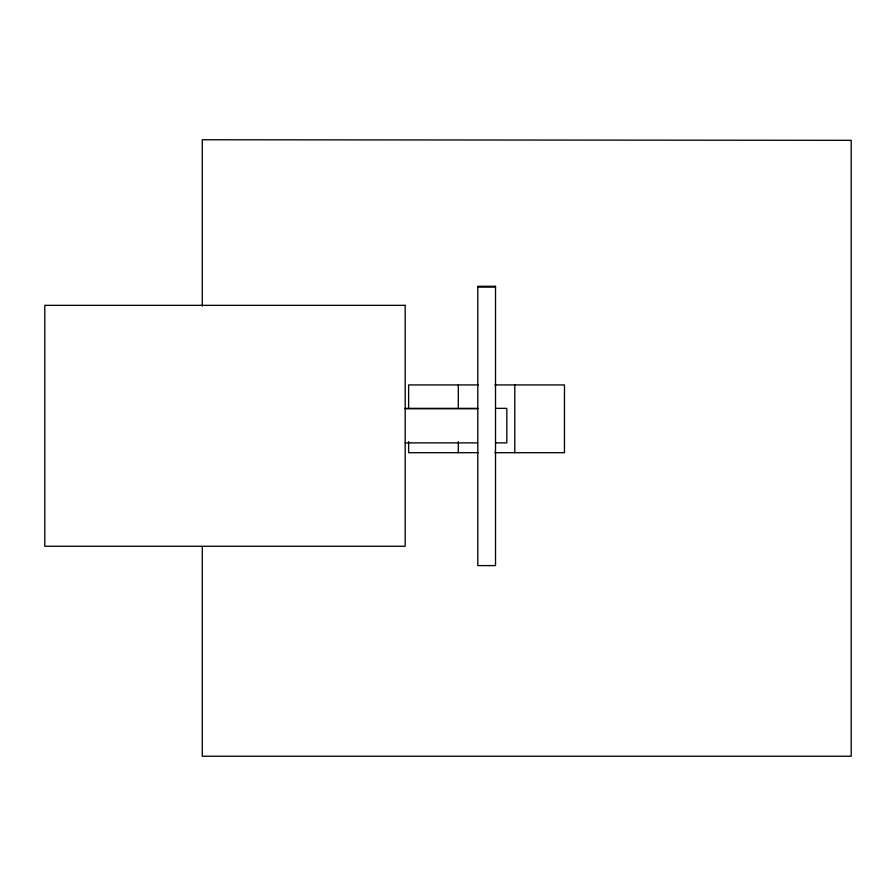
<?xml version="1.0" encoding="UTF-8"?>
<svg xmlns="http://www.w3.org/2000/svg" width="896" height="896" viewBox="0 0 896 896"><rect width="100%" height="100%" fill="white"/><g stroke="black" fill="none" stroke-linecap="round" stroke-linejoin="round"><path stroke-width="1.34" d="M477.792 287.123L495.522 287.123M478.195 384.933L408.621 384.933L408.621 408.442M494.894 384.933L564.469 384.933L564.469 452.693L494.894 452.693M405.182 408.363L477.792 408.363M495.522 408.363L506.822 408.363L506.822 442.882L495.522 442.882M405.182 408.744L477.792 408.744M405.182 442.882L477.792 442.882M478.195 452.693L408.621 452.693L408.621 441.627M514.786 384.933L514.786 452.693M458.315 384.933L458.315 408.442M458.315 441.627L458.315 452.693M202.294 306.107L202.294 139.754L851.2 140.325L851.2 756.246L202.294 756.246L202.294 546.56M495.522 286.294L477.792 286.294L477.792 565.6L495.522 565.6L495.522 286.294M405.182 305.346L44.8 305.346L44.8 546.269L405.182 546.269L405.182 305.346"/></g></svg>
